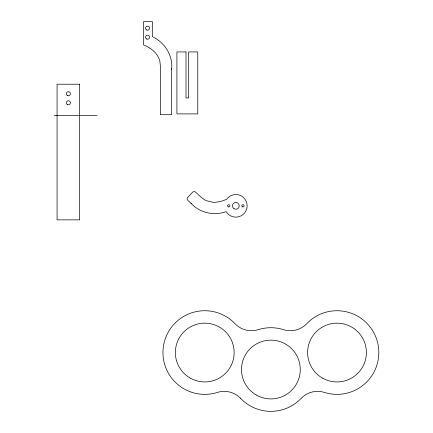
<?xml version="1.0" encoding="UTF-8"?>
<svg xmlns="http://www.w3.org/2000/svg" width="433" height="433" viewBox="0 0 433 433"><rect width="100%" height="100%" fill="white"/><g stroke="black" fill="none" stroke-linecap="round" stroke-linejoin="round"><path stroke-width="0.65" d="M171.663 69.226C173.097 55.64 164.675 42.342 152.47 36.675L152.47 21.65L143.534 21.65L143.534 44.94C150.278 47.614 156.714 52.241 159.252 59.294A15.328 15.328 0 0 1 159.874 61.259L160.427 66.417L160.372 114.702L171.679 114.702L171.679 68.685M54.174 115.541L97.089 115.541M191.435 203.683L187.808 200.317A2.035 2.035 0 0 1 187.706 197.405L192.658 192.209A2.035 2.035 0 0 1 195.499 192.106L201.448 197.551L204.869 199.943A15.328 15.328 0 0 0 206.741 200.804L212.711 202.233A17.683 17.683 0 0 0 215.223 202.335L220.651 201.486L226.524 199.434A11.301 11.301 0 0 1 243.503 197.524A11.301 11.301 0 0 1 242.978 214.6A11.301 11.301 0 0 1 226.15 211.656C214.135 216.035 199.667 212.939 191.045 203.315M186.011 51.933L176.924 51.933L176.924 113.901L197.767 113.901L197.767 51.933L188.68 51.933L188.68 97.95L186.011 97.95L186.011 51.933M79.677 84.218L57.075 84.218L57.075 219.856L79.677 219.856L79.677 84.218M242.285 206.774A1.131 1.131 0 0 0 244.044 205.919A1.131 1.131 0 0 0 242.426 204.82A1.131 1.131 0 0 0 242.285 206.774M228.196 206.817A1.131 1.131 0 0 0 229.891 205.837A1.131 1.131 0 0 0 228.196 204.858A1.131 1.131 0 0 0 228.196 206.817M233.939 208.646A3.388 3.388 0 0 0 239.222 206.081A3.388 3.388 0 0 0 234.361 202.79A3.388 3.388 0 0 0 233.939 208.646M67.234 104.472A2.035 2.035 0 0 0 70.406 102.935A2.035 2.035 0 0 0 67.488 100.959A2.035 2.035 0 0 0 67.234 104.472M67.359 95.509A2.035 2.035 0 0 0 70.411 93.745A2.035 2.035 0 0 0 67.359 91.985A2.035 2.035 0 0 0 67.359 95.509M146.533 29.942A2.035 2.035 0 0 0 149.585 28.177A2.035 2.035 0 0 0 146.533 26.418A2.035 2.035 0 0 0 146.533 29.942M146.414 38.905A2.035 2.035 0 0 0 149.58 37.368A2.035 2.035 0 0 0 146.663 35.392A2.035 2.035 0 0 0 146.414 38.905M240.596 398.371A41.822 41.822 0 0 0 301.168 398.371A22.608 22.608 0 0 1 324.366 392.412A41.822 41.822 0 0 0 374.507 371.049A41.822 41.822 0 0 0 360.949 318.26A41.822 41.822 0 0 0 306.721 323.705A22.608 22.608 0 0 1 283.518 329.665A41.822 41.822 0 0 0 258.241 329.665A22.608 22.608 0 0 1 235.043 323.705A41.822 41.822 0 0 0 180.81 318.26A41.822 41.822 0 0 0 167.252 371.049A41.822 41.822 0 0 0 217.393 392.412A22.608 22.608 0 0 1 240.596 398.371M190.06 377.998A29.39 29.39 0 0 0 234.145 352.543A29.39 29.39 0 0 0 190.06 327.094A29.39 29.39 0 0 0 190.06 377.998M256.184 394.977A29.39 29.39 0 0 0 300.269 369.528A29.39 29.39 0 0 0 256.184 344.078A29.39 29.39 0 0 0 256.184 394.977M322.309 377.998A29.39 29.39 0 0 0 366.394 352.543A29.39 29.39 0 0 0 322.309 327.094A29.39 29.39 0 0 0 322.309 377.998"/></g></svg>
